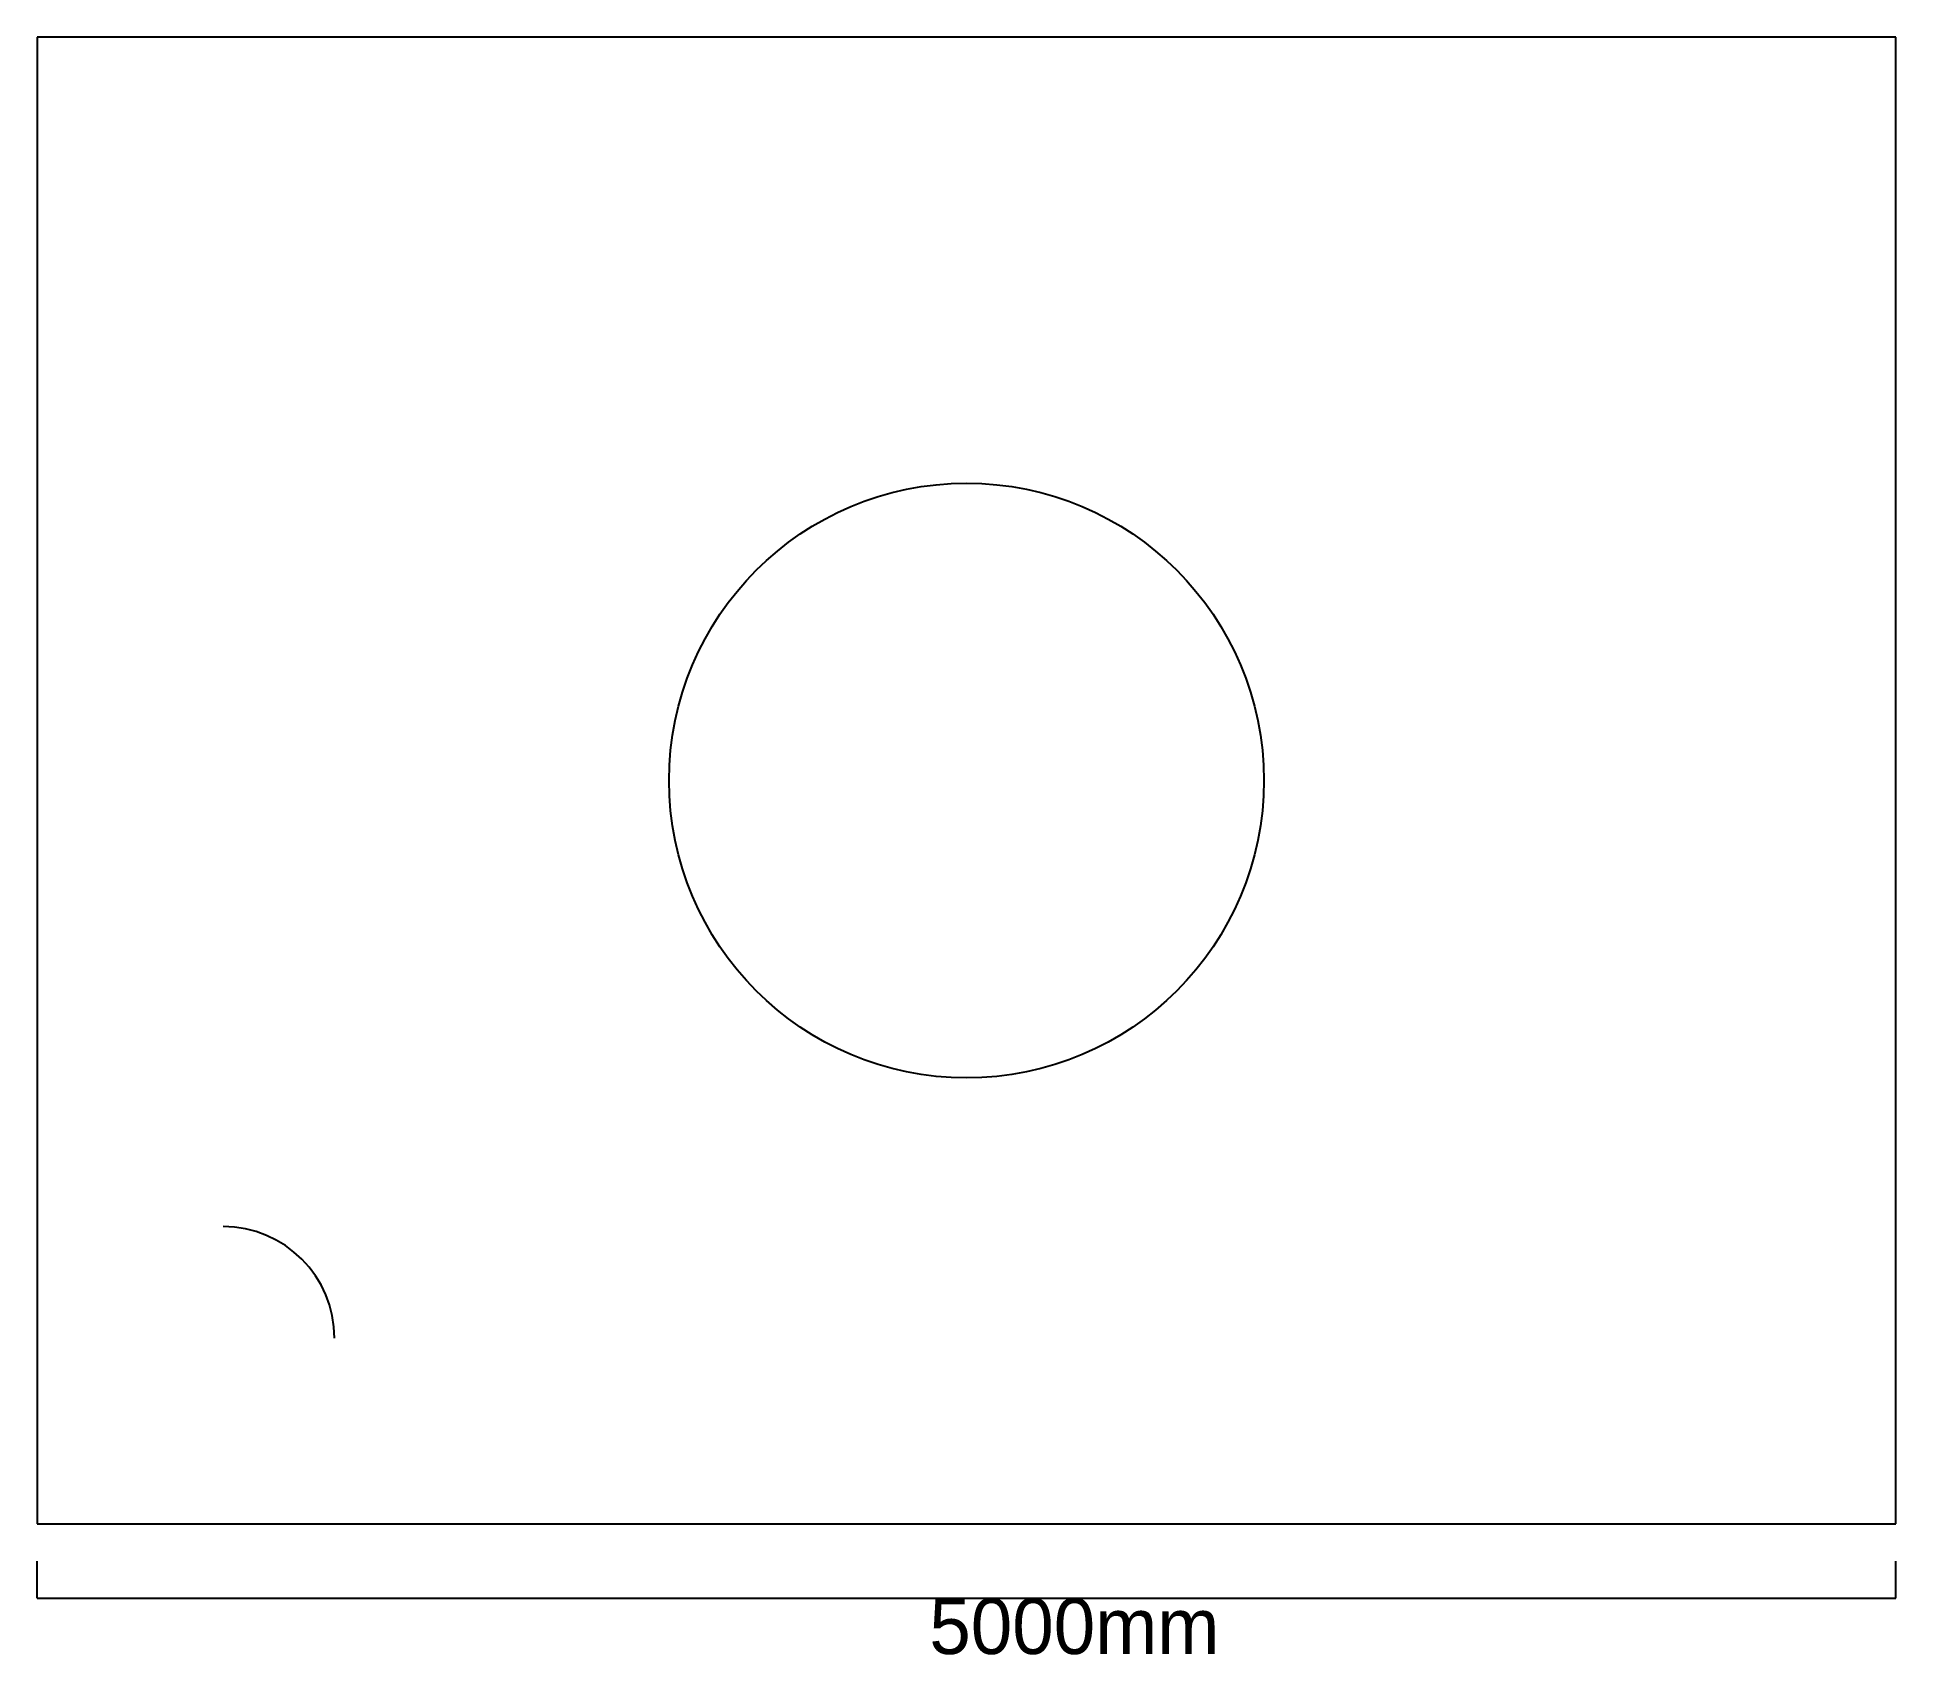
# Model space of a CAD drawing. Extents: x 0 to 5000, y -352 to 4000.
import ezdxf

# ---------------------------------------------------------------- set-up
doc = ezdxf.new("R2010")
doc.units = 0
doc.layers.add('DIMENSIONS', color=3, linetype='CONTINUOUS')
doc.layers.add('WALLS', color=1, linetype='CONTINUOUS')

msp = doc.modelspace()

# ---------------------------------------------------------------- linework, layer by layer
at = {"layer": 'DIMENSIONS', "color": 3}
for p, q in [((0, -200), (0, -100)), ((5000, -200), (5000, -100)), ((0, -200), (5000, -200))]:
    msp.add_line(p, q, dxfattribs=at)
at = {"layer": 'WALLS', "color": 1}
for p, q in [((5000, 4000), (0, 4000)), ((0, 4000), (0, 0)), ((5000, 0), (5000, 4000)), ((0, 0), (5000, 0))]:
    msp.add_line(p, q, dxfattribs=at)
at = {"layer": 'WALLS', "color": 5}
msp.add_circle((2500, 2000), 800, dxfattribs=at)
at = {"layer": 'WALLS', "color": 2}
msp.add_arc((500, 500), 300, 0, 90, dxfattribs=at)

# ---------------------------------------------------------------- texts
at = {"layer": 'DIMENSIONS', "color": 3}
msp.add_text('5000mm', height=150, dxfattribs=at).set_placement((2400, -350))

doc.saveas('drawing.dxf')
